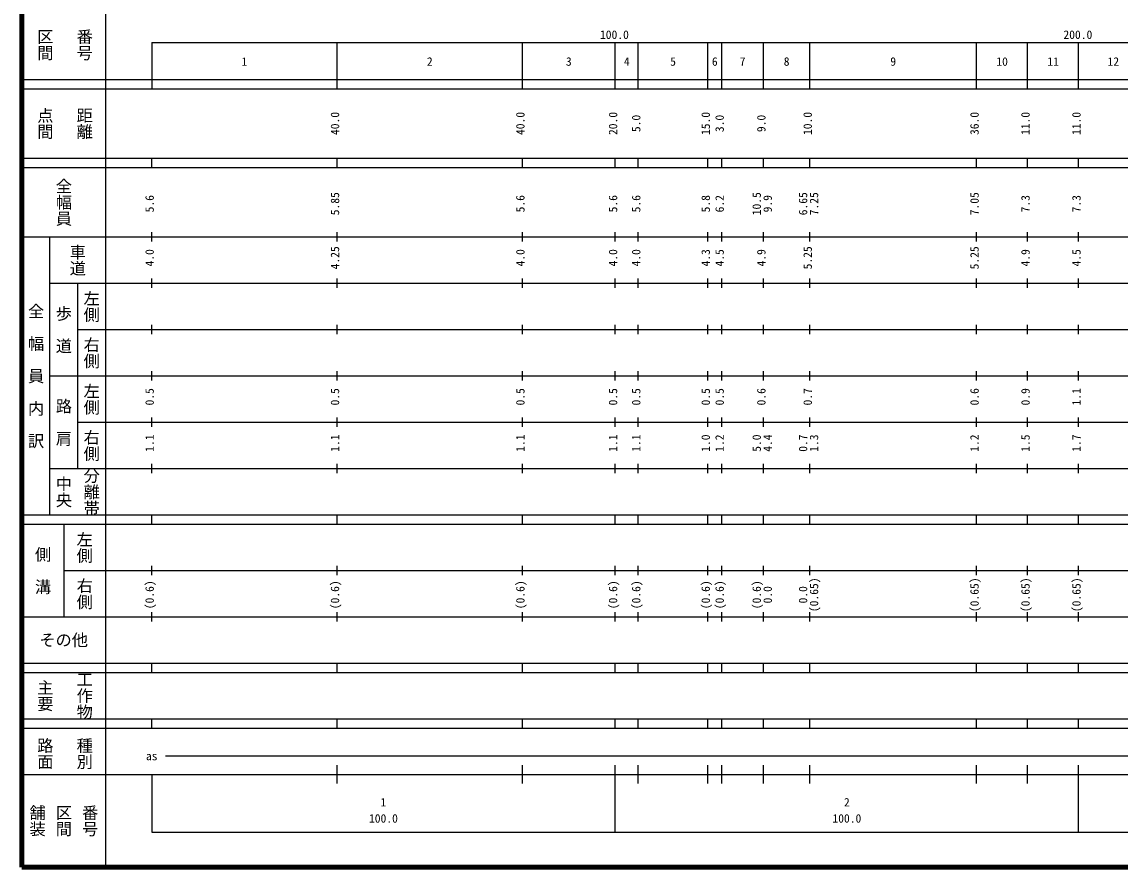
# Model space of a CAD drawing. Units: millimetres on the paper, enlarged 1000 times. Extents: x 40000 to 680000, y 20000 to 380000.
# Drawn here: x 40000 to 276947, y 20000 to 202409 of the extents above; entities that cross this region are included whole.
import ezdxf
from ezdxf.enums import TextEntityAlignment as Align

# ---------------------------------------------------------------- set-up
doc = ezdxf.new("R2010")
doc.units = ezdxf.units.MM
doc.header["$LTSCALE"] = 1000
doc.layers.add('M-TTL', color=2, linetype='Continuous', lineweight=140)
doc.layers.add('M-TTL-BAND', color=7, linetype='Continuous', lineweight=25)
doc.styles.add('@ＭＳ ゴシック', font='')
doc.styles.add('ＭＳ ゴシック', font='')
doc.styles.get('@ＭＳ ゴシック').set_extended_font_data('@MS Gothic')
doc.styles.get('ＭＳ ゴシック').set_extended_font_data('MS Gothic')

msp = doc.modelspace()

# ---------------------------------------------------------------- linework, layer by layer
at = {"layer": 'M-TTL'}
for p, q in [((40000, 380000), (40000, 20000)), ((40000, 20000), (680000, 20000))]:
    msp.add_line(p, q, dxfattribs=at)
at = {"layer": 'M-TTL-BAND'}
for p, q in [((58000, 370000), (58000, 20000)), ((68000, 198000), (579000, 198000)), ((68000, 198000), (68000, 188000)), ((108000, 188000), (108000, 198000)), ((148000, 188000), (148000, 198000)), ((168000, 188000), (168000, 198000)), ((173000, 188000), (173000, 198000)), ((188000, 188000), (188000, 198000)), ((191000, 188000), (191000, 198000)), ((200000, 188000), (200000, 198000)), ((210000, 188000), (210000, 198000)), ((246000, 188000), (246000, 198000)), ((257000, 188000), (257000, 198000)), ((268000, 188000), (268000, 198000)), ((40000, 190000), (579000, 190000)), ((40000, 188000), (579000, 188000)), ((40000, 173000), (579000, 173000)), ((68000, 171000), (68000, 173000)), ((108000, 171000), (108000, 173000)), ((148000, 171000), (148000, 173000)), ((168000, 171000), (168000, 173000)), ((173000, 171000), (173000, 173000)), ((188000, 171000), (188000, 173000)), ((191000, 171000), (191000, 173000)), ((200000, 171000), (200000, 173000)), ((210000, 171000), (210000, 173000)), ((246000, 171000), (246000, 173000)), ((257000, 171000), (257000, 173000)), ((268000, 171000), (268000, 173000)), ((40000, 171000), (579000, 171000)), ((68000, 155000), (68000, 157000)), ((108000, 155000), (108000, 157000)), ((148000, 155000), (148000, 157000)), ((168000, 155000), (168000, 157000)), ((173000, 155000), (173000, 157000)), ((188000, 155000), (188000, 157000)), ((191000, 155000), (191000, 157000)), ((200000, 155000), (200000, 157000)), ((210000, 155000), (210000, 157000)), ((246000, 155000), (246000, 157000)), ((257000, 155000), (257000, 157000)), ((268000, 155000), (268000, 157000)), ((40000, 156000), (579000, 156000)), ((46000, 96000), (46000, 156000)), ((68000, 145000), (68000, 147000)), ((108000, 145000), (108000, 147000)), ((148000, 145000), (148000, 147000)), ((168000, 145000), (168000, 147000)), ((173000, 145000), (173000, 147000)), ((188000, 145000), (188000, 147000)), ((191000, 145000), (191000, 147000)), ((200000, 145000), (200000, 147000)), ((210000, 145000), (210000, 147000)), ((246000, 145000), (246000, 147000)), ((257000, 145000), (257000, 147000)), ((268000, 145000), (268000, 147000)), ((46000, 146000), (579000, 146000)), ((52000, 146000), (52000, 106000)), ((52000, 136000), (579000, 136000)), ((68000, 135000), (68000, 137000)), ((108000, 135000), (108000, 137000)), ((148000, 135000), (148000, 137000)), ((168000, 135000), (168000, 137000)), ((173000, 135000), (173000, 137000)), ((188000, 135000), (188000, 137000)), ((191000, 135000), (191000, 137000)), ((200000, 135000), (200000, 137000)), ((210000, 135000), (210000, 137000)), ((246000, 135000), (246000, 137000)), ((257000, 135000), (257000, 137000)), ((268000, 135000), (268000, 137000)), ((46000, 126000), (579000, 126000)), ((68000, 125000), (68000, 127000)), ((108000, 125000), (108000, 127000)), ((148000, 125000), (148000, 127000)), ((168000, 125000), (168000, 127000)), ((173000, 125000), (173000, 127000)), ((188000, 125000), (188000, 127000)), ((191000, 125000), (191000, 127000)), ((200000, 125000), (200000, 127000)), ((210000, 125000), (210000, 127000)), ((246000, 125000), (246000, 127000)), ((257000, 125000), (257000, 127000)), ((268000, 125000), (268000, 127000)), ((68000, 115000), (68000, 117000)), ((108000, 115000), (108000, 117000)), ((148000, 115000), (148000, 117000)), ((168000, 115000), (168000, 117000)), ((173000, 115000), (173000, 117000)), ((188000, 115000), (188000, 117000)), ((191000, 115000), (191000, 117000)), ((200000, 115000), (200000, 117000)), ((210000, 115000), (210000, 117000)), ((246000, 115000), (246000, 117000)), ((257000, 115000), (257000, 117000)), ((268000, 115000), (268000, 117000)), ((52000, 116000), (579000, 116000)), ((68000, 105000), (68000, 107000)), ((108000, 105000), (108000, 107000)), ((148000, 105000), (148000, 107000)), ((168000, 105000), (168000, 107000)), ((173000, 105000), (173000, 107000)), ((188000, 105000), (188000, 107000)), ((191000, 105000), (191000, 107000)), ((200000, 105000), (200000, 107000)), ((210000, 105000), (210000, 107000)), ((246000, 105000), (246000, 107000)), ((257000, 105000), (257000, 107000)), ((268000, 105000), (268000, 107000)), ((46000, 106000), (579000, 106000)), ((40000, 96000), (579000, 96000)), ((68000, 94000), (68000, 96000)), ((108000, 94000), (108000, 96000)), ((148000, 94000), (148000, 96000)), ((168000, 94000), (168000, 96000)), ((173000, 94000), (173000, 96000)), ((188000, 94000), (188000, 96000)), ((191000, 94000), (191000, 96000)), ((200000, 94000), (200000, 96000)), ((210000, 94000), (210000, 96000)), ((246000, 94000), (246000, 96000)), ((257000, 94000), (257000, 96000)), ((268000, 94000), (268000, 96000)), ((40000, 94000), (579000, 94000)), ((49000, 94000), (49000, 74000)), ((49000, 84000), (579000, 84000)), ((68000, 83000), (68000, 85000)), ((108000, 83000), (108000, 85000)), ((148000, 83000), (148000, 85000)), ((168000, 83000), (168000, 85000)), ((173000, 83000), (173000, 85000)), ((188000, 83000), (188000, 85000)), ((191000, 83000), (191000, 85000)), ((200000, 83000), (200000, 85000)), ((210000, 83000), (210000, 85000)), ((246000, 83000), (246000, 85000)), ((257000, 83000), (257000, 85000)), ((268000, 83000), (268000, 85000)), ((40000, 74000), (579000, 74000)), ((68000, 73000), (68000, 75000)), ((108000, 73000), (108000, 75000)), ((148000, 73000), (148000, 75000)), ((168000, 73000), (168000, 75000)), ((173000, 73000), (173000, 75000)), ((188000, 73000), (188000, 75000)), ((191000, 73000), (191000, 75000)), ((200000, 73000), (200000, 75000)), ((210000, 73000), (210000, 75000)), ((246000, 73000), (246000, 75000)), ((257000, 73000), (257000, 75000)), ((268000, 73000), (268000, 75000)), ((40000, 64000), (579000, 64000)), ((68000, 62000), (68000, 64000)), ((108000, 62000), (108000, 64000)), ((148000, 62000), (148000, 64000)), ((168000, 62000), (168000, 64000)), ((173000, 62000), (173000, 64000)), ((188000, 62000), (188000, 64000)), ((191000, 62000), (191000, 64000)), ((200000, 62000), (200000, 64000)), ((210000, 62000), (210000, 64000)), ((246000, 62000), (246000, 64000)), ((257000, 62000), (257000, 64000)), ((268000, 62000), (268000, 64000)), ((40000, 62000), (579000, 62000)), ((40000, 52000), (579000, 52000)), ((40000, 50000), (579000, 50000)), ((68000, 50000), (68000, 52000)), ((108000, 50000), (108000, 52000)), ((148000, 50000), (148000, 52000)), ((168000, 50000), (168000, 52000)), ((173000, 50000), (173000, 52000)), ((188000, 50000), (188000, 52000)), ((191000, 50000), (191000, 52000)), ((200000, 50000), (200000, 52000)), ((210000, 50000), (210000, 52000)), ((246000, 50000), (246000, 52000)), ((257000, 50000), (257000, 52000)), ((268000, 50000), (268000, 52000)), ((71000, 44000), (565000, 44000)), ((108000, 38000), (108000, 42000)), ((148000, 38000), (148000, 42000)), ((168000, 27500), (168000, 42000)), ((173000, 38000), (173000, 42000)), ((188000, 38000), (188000, 42000)), ((191000, 38000), (191000, 42000)), ((200000, 38000), (200000, 42000)), ((210000, 38000), (210000, 42000)), ((246000, 38000), (246000, 42000)), ((257000, 38000), (257000, 42000)), ((268000, 27500), (268000, 42000)), ((40000, 40000), (579000, 40000)), ((68000, 40000), (68000, 27500)), ((68000, 27500), (579000, 27500))]:
    msp.add_line(p, q, dxfattribs=at)

# ---------------------------------------------------------------- texts
at = {"layer": 'M-TTL-BAND', "style": '@ＭＳ ゴシック'}
for s, p in [('区間', (45000, 197500)), ('番号', (53500, 197500)), ('点間', (45000, 180500)), ('距離', (53500, 180500)), ('全幅員', (49000, 163500)), ('車道', (52000, 151000)), ('左側', (55000, 141000)), ('全\u3000幅\u3000員\u3000内\u3000訳', (43000, 126000)), ('歩\u3000道', (49000, 136000)), ('右側', (55000, 131000)), ('左側', (55000, 121000)), ('路\u3000肩', (49000, 116000)), ('右側', (55000, 111000)), ('中央', (49000, 101000)), ('分離帯', (55000, 101000)), ('左側', (53500, 89000)), ('側\u3000溝', (44500, 84000)), ('右側', (53500, 79000)), ('工作物', (53500, 57000)), ('主要', (45000, 57000)), ('路面', (45000, 44500)), ('種別', (53500, 44500)), ('舗装', (43333, 30000)), ('番号', (54667, 30000)), ('区間', (49000, 30000))]:
    msp.add_text(s, height=2566, rotation=270, dxfattribs=at).set_placement(p, align=Align.MIDDLE_CENTER)
at = {"layer": 'M-TTL-BAND', "style": 'ＭＳ ゴシック'}
for s, p in [('100.0', (167844, 198195)), ('200.0', (267844, 198195)), ('1', (88000, 192405)), ('2', (128000, 192405)), ('3', (158000, 192405)), ('4', (170500, 192405)), ('5', (180500, 192405)), ('6', (189500, 192405)), ('7', (195500, 192405)), ('8', (205000, 192405)), ('9', (228000, 192405)), ('10', (251500, 192405)), ('11', (262500, 192405)), ('12', (275500, 192405)), ('as', (68000, 42500)), ('1', (118000, 32523)), ('2', (218000, 32523)), ('100.0', (118000, 29033)), ('100.0', (218000, 29033))]:
    msp.add_text(s, height=1833, dxfattribs=at).set_placement(p, align=Align.BOTTOM_CENTER)
for s, p in [('40.0', (109000, 180500)), ('40.0', (149000, 180500)), ('20.0', (169000, 180500)), ('15.0', (189000, 180500)), ('10.0', (211000, 180500)), ('36.0', (247000, 180500)), ('11.0', (258000, 180500)), ('11.0', (269000, 180500)), ('5.0', (174000, 180500)), ('3.0', (192000, 180500)), ('9.0', (201000, 180500)), ('5.6', (69000, 163174)), ('5.85', (109000, 163174)), ('5.6', (149000, 163174)), ('5.6', (169000, 163174)), ('5.6', (174000, 163174)), ('5.8', (189000, 163174)), ('6.2', (192000, 163174)), ('10.5', (200000, 163174)), ('9.9', (202370, 163174)), ('6.65', (210000, 163174)), ('7.25', (212370, 163174)), ('7.05', (247000, 163174)), ('7.3', (258000, 163174)), ('7.3', (269000, 163174)), ('4.0', (69000, 151500)), ('4.25', (109000, 151500)), ('4.0', (149000, 151500)), ('4.0', (169000, 151500)), ('4.0', (174000, 151500)), ('4.3', (189000, 151500)), ('4.5', (192000, 151500)), ('4.9', (201000, 151500)), ('5.25', (211000, 151500)), ('5.25', (247000, 151500)), ('4.9', (258000, 151500)), ('4.5', (269000, 151500)), ('0.5', (69000, 121500)), ('0.5', (109000, 121500)), ('0.5', (149000, 121500)), ('0.5', (169000, 121500)), ('0.5', (174000, 121500)), ('0.5', (189000, 121500)), ('0.5', (192000, 121500)), ('0.6', (201000, 121500)), ('0.7', (211000, 121500)), ('0.6', (247000, 121500)), ('0.9', (258000, 121500)), ('1.1', (269000, 121500)), ('1.1', (69000, 111500)), ('1.1', (109000, 111500)), ('1.1', (149000, 111500)), ('1.1', (169000, 111500)), ('1.1', (174000, 111500)), ('1.0', (189000, 111500)), ('1.2', (192000, 111500)), ('5.0', (200000, 111500)), ('4.4', (202370, 111500)), ('0.7', (210000, 111500)), ('1.3', (212370, 111500)), ('1.2', (247000, 111500)), ('1.5', (258000, 111500)), ('1.7', (269000, 111500)), ('(0.6)', (69000, 78764)), ('(0.6)', (109000, 78764)), ('(0.6)', (149000, 78764)), ('(0.6)', (169000, 78764)), ('(0.6)', (174000, 78764)), ('(0.6)', (189000, 78764)), ('(0.6)', (192000, 78764)), ('(0.6)', (200000, 78764)), ('(0.65)', (212370, 78764)), ('(0.65)', (247000, 78764)), ('(0.65)', (258000, 78764)), ('(0.65)', (269000, 78764)), ('0.0', (202370, 78764)), ('0.0', (210000, 78764))]:
    msp.add_text(s, height=1833, rotation=90, dxfattribs=at).set_placement(p, align=Align.BOTTOM_CENTER)
msp.add_text('その他', height=2566, dxfattribs=at).set_placement((49000, 69000), align=Align.MIDDLE_CENTER)

doc.saveas('drawing.dxf')
